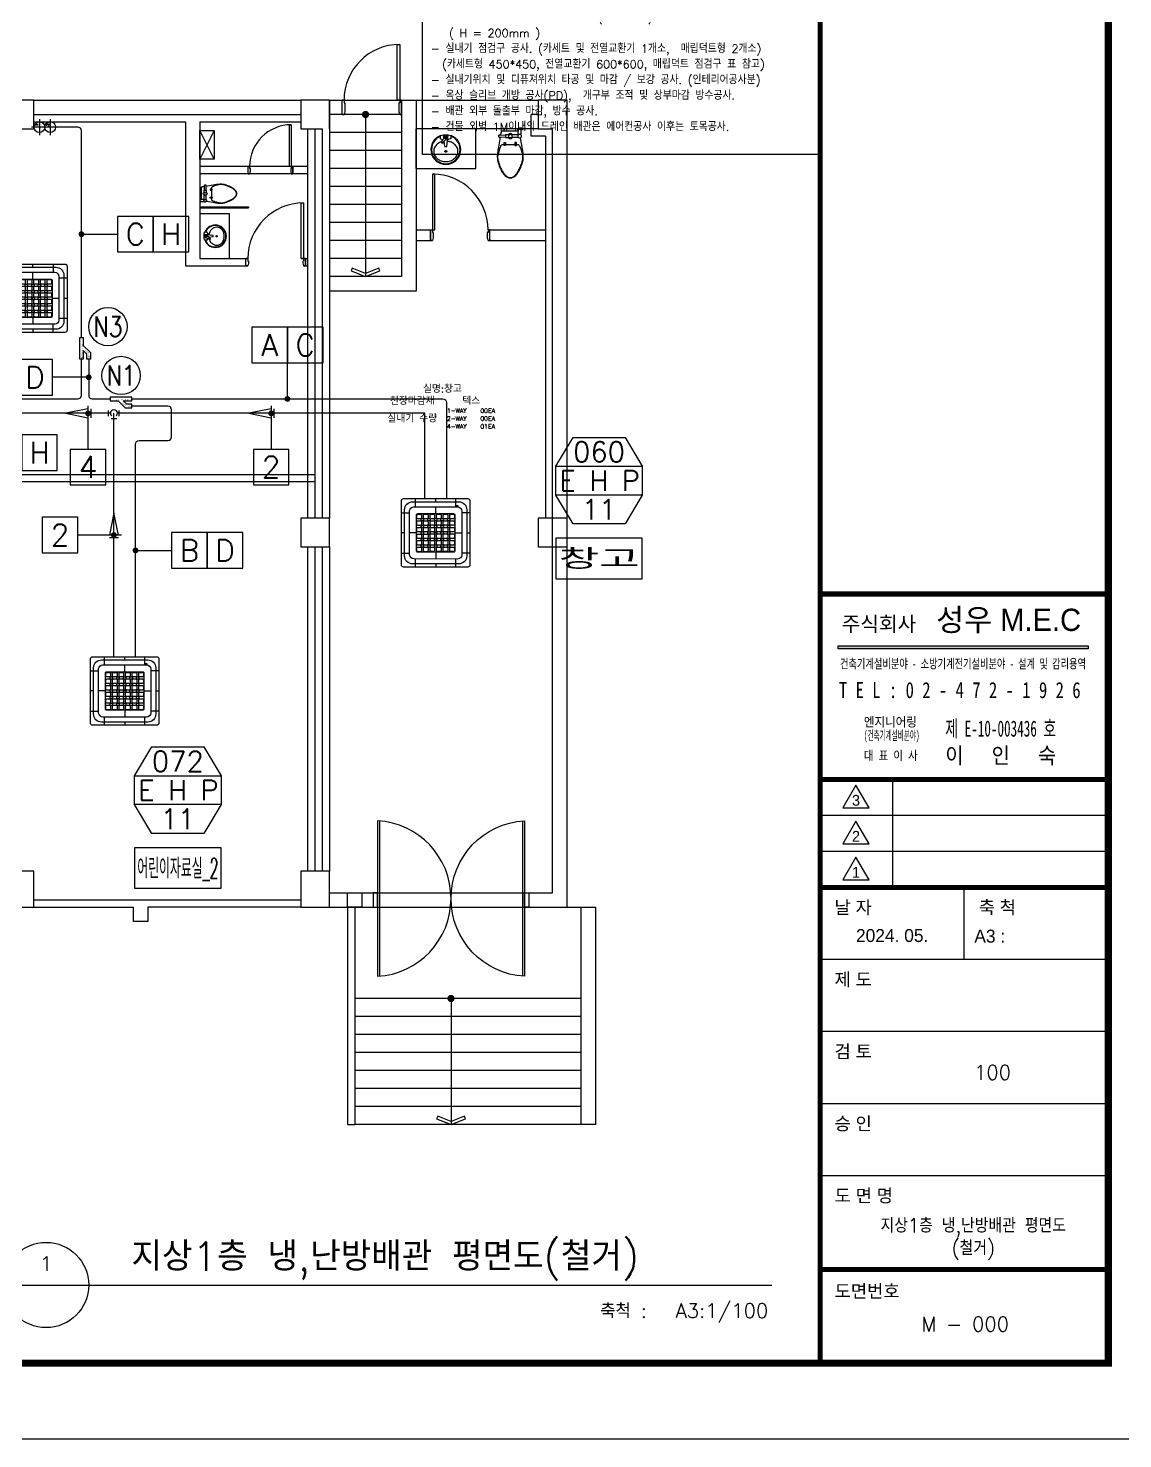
# Model space of a CAD drawing. Header units: millimetres. Extents: x -56261 to 196039, y 9480 to 100001.
# Drawn here: x 95904 to 111088, y 70301 to 89876 of the extents above; entities that cross this region are included whole.
import ezdxf
from ezdxf.enums import TextEntityAlignment as Align

# ---------------------------------------------------------------- set-up
doc = ezdxf.new("R2010")
doc.units = ezdxf.units.MM
for name, color, linetype in [('2', 2, 'Continuous'), ('6', 6, 'Continuous'), ('DVM_DRAIN', 5, 'Continuous'), ('DVM_DRAIN_MARK', 7, 'Continuous'), ('DVM_INDOOR', 7, 'Continuous'), ('DVM_INOUT_MARK', 2, 'Continuous'), ('DVM_INOUT_NAME', 7, 'Continuous'), ('DVM_JOINT', 6, 'Continuous'), ('DVM_LPIT', 3, 'Continuous'), ('DVM_PIPE', 3, 'Continuous'), ('DVM_PIPE_MARK', 2, 'Continuous'), ('DVM_REPORT', 7, 'Continuous'), ('FORM', 4, 'Continuous'), ('PLAN', 9, 'Continuous'), ('SS-TEXT', 7, 'Continuous'), ('현장조사', 4, 'Continuous')]:
    doc.layers.add(name, color=color, linetype=linetype)
doc.layers.add('DVM_PMAT_MARK', color=6, linetype='Continuous', lineweight=25)
doc.styles.add('DVM_DEFAULT', font='romans.shx', dxfattribs={"bigfont": 'whgtxt.shx'})
doc.styles.add('GHS', font='romans.shx', dxfattribs={"width": 0.8, "bigfont": 'ghs.shx'})
doc.styles.add('grc', font='')
doc.styles.add('K', font='HYWULM.TTF')
doc.styles.add('굴림', font='NGULIM.TTF')
doc.styles.add('명판', font='')
doc.styles.add('삼성전자', font='')
doc.styles.get('grc').set_extended_font_data('DotumChe')
doc.styles.get('명판').set_extended_font_data('BatangChe')
doc.styles.get('삼성전자').set_extended_font_data('Gulim')

# ---------------------------------------------------------------- blocks, each defined once
blk = doc.blocks.new('PIPE_PIT')
at = {"layer": 'DVM_LPIT', "color": 0}
for p, q in [((110, 0), (-110, 0)), ((0, 110), (0, -110))]:
    blk.add_line(p, q, dxfattribs=at)
blk.add_circle((0, 0), 75, dxfattribs=at)
at = {"layer": 'DVM_LPIT', "color": 0, "style": 'DVM_DEFAULT', "width": 0.8}
for tag, p in [('$P', (-32, 8)), ('$N', (34, -38))]:
    blk.add_attdef(tag, text='', height=28, dxfattribs=at).set_placement(p, align=Align.BOTTOM_CENTER)
blk = doc.blocks.new('A$C4a54c4bc')
at = {"layer": 'SS-TEXT'}
for points in [[(0, 7735), (7877, 7735), (7877, 7274), (0, 7274)], [(0, 7274), (7877, 7274), (7877, 0), (0, 0)], [(0, 0), (7877, 0), (7877, -461), (0, -461)], [(0, -461), (7877, -461), (7877, -2781), (0, -2781)], [(0, -2781), (7877, -2781), (7877, -3242), (0, -3242)], [(0, -3242), (7877, -3242), (7877, -4323), (0, -4323)], [(0, -4323), (7877, -4323), (7877, -4784), (0, -4784)], [(0, -4784), (7877, -4784), (7877, -7735), (0, -7735)]]:
    blk.add_lwpolyline(points, close=True, dxfattribs=at)
at = {"layer": 'SS-TEXT', "style": 'DVM_DEFAULT'}
for s, p in [('1. 냉난방기 공사분', (162, 7504)), ('- 드레인배관 냉매배관 공사.(드레인 사이즈는 현장여건상 변경될 수 있음)', (162, 7043)), ('- 통신 및 제어선 인입결선 공사.', (162, 6733)), ('- 유선리모컨 / 중앙제어기 설치 공사.', (162, 6424)), ('- 실내기 및 실외기 설치 및 시운전 공사.', (162, 6114)), ('- 배관 마감 및 실외기 방진가대 설치.', (162, 5804)), ('- 각 실외, 내기 위치는 공사상황에 따라 변경될 수 있음', (162, 5495)), ('- 실내기 빔프로젝트 이격거리 2M 이상 확보할 것', (162, 5185)), ('   소방감지기 이력거리 1.5M 이상 확보할 것', (162, 4875)), ('- 소비전력 및 운전전류는 제품 설치 조건에 따라 카달로그 표기치와 차이가', (162, 4566)), ('   발생할 수 있음.', (162, 4256)), ('- N O T E -', (2206, 3791)), ('(드레인 배관만 해당)', (3523, 3791)), ('1. 드레인 배관은 주관 Ф50 이하로 설치', (162, 3327)), ('2. 실내기~주관간격 4M이상일때는 AIR VENT 1개소설치', (162, 3018)), ('3. 입상관 연결시 2엘보 사용', (162, 2708)), ('4. 주관 10M당 AIR VENT 설치', (162, 2398)), ('5. 드레인 양정높이(소켓기준 550mm이내)', (162, 2089)), ('6. 단열재 : KS 난연 5T이상', (162, 1779)), ('7. Pipe 규격은 VG1 또는 VP이상 사용할 것.', (162, 1469)), ('8. 1.5M이내 간격 고정할 것. (수평구배시 1.2M간격고정)', (162, 1160)), ('9. 건물 외벽 1M이내의 드레인 배관은 에어컨공사 이후는 토목공사.', (162, 850)), ('10. 덕트의 경우 자연배수일경우 U-Trap 설치 필수', (162, 540)), ('11. 드레인 구배 1/100', (162, 231)), ('2. 전기공사분', (162, -231)), ('- 실외기 / 실내기 1차 전기 공사.', (162, -692)), ('   ( EPS분전반에서 실내기, 실외기 앞단까지 메인전원인입 )', (162, -1002)), ('- 실외기 / 실내기 조닝(ZONING) 별로 누전차단기(ELB)설치.', (162, -1311)), ('- 유선리모컨 / 중앙제어기 공배관 및 박스 공사.', (162, -1621)), ('  (전등스위치 옆 권장 - 실내기 1대당 1대씩 매립)', (162, -1931)), ('- 실외기 / 실내기 분전함 제작 및 설치 공사. (해당 시)', (162, -2240)), ('- 실내기 설치시 간섭되는 조명 및 감지기 이설은 전기 공사분 임. (해당 시)', (162, -2550)), ('3. 설비공사분', (162, -3012)), ('- 에어컨 통신선, 냉매배관용, 전열교환기 급배기용 슬리브 공사 및 벽체타공.', (162, -3473)), ('- 에어컨 드레인 메인 입상 배관 및 슬리브 공사,  관련공정 벽체타공.', (162, -3783)), ('  (에어컨 드레인 배관은 위생배관, 하수배관과 별도로 방류)', (162, -4092)), ('4. 건축공사분 or 인테리어공사분', (162, -4554)), ('- 실외기 콘크리트 통패드 기초공사. (건축공사분)', (162, -5015)), ('   ( H = 200mm )', (162, -5325)), ('- 실내기 점검구 공사. (카세트 및 전열교환기 1개소,  매립덕트형 2개소)', (162, -5634)), ('  (카세트형 450*450, 전열교환기 600*600, 매립덕트 점검구 표 참고)', (162, -5944)), ('- 실내기위치 및 디퓨져위치 타공 및 마감 / 보강 공사. (인테리어공사분)', (162, -6254)), ('- 옥상 슬리브 개방 공사(PD),  개구부 조적 및 상부마감 방수공사.', (162, -6563)), ('- 배관 외부 돌출부 마감, 방수 공사.', (162, -6873)), ('- 건물 외벽 1M이내의 드레인 배관은 에어컨공사 이후는 토목공사.', (162, -7183))]:
    blk.add_text(s, height=162, dxfattribs=at).set_placement(p, align=Align.MIDDLE_LEFT)
blk = doc.blocks.new('FORM_기계', base_point=(381614, -321275))
blk.add_hatch(color=4).paths.add_polyline_path([(456120, -299264), (456120, -299349), (463052, -299349), (463052, -299264)])
at = {"color": 4}
blk.add_line((456222, -298619), (456222, -298619), dxfattribs=at)
blk.add_lwpolyline([(456120, -299264), (463052, -299264), (463052, -299349), (456120, -299349)], close=True, dxfattribs=at)
at = {"layer": 'FORM'}
for p, q in [((463614, -302975), (455614, -302975)), ((457635, -305975), (457635, -302975)), ((463614, -303975), (455614, -303975)), ((463614, -304975), (455614, -304975)), ((459614, -307975), (459614, -305975)), ((463614, -307975), (455614, -307975)), ((463614, -309975), (455614, -309975)), ((463614, -311975), (455614, -311975)), ((463614, -313975), (455614, -313975))]:
    blk.add_line(p, q, dxfattribs=at)
at = {"layer": 'FORM', "color": 7}
blk.add_lwpolyline([(381614, -321275), (465714, -321275), (465714, -261875), (381614, -261875)], close=True, dxfattribs=at)
at = {"layer": 'FORM', "const_width": 200}
blk.add_lwpolyline([(463614, -319175), (383714, -319175), (383714, -263975), (463614, -263975)], close=True, dxfattribs=at)
at = {"layer": 'FORM', "const_width": 140}
for points in [[(455614, -263975), (455614, -319175)], [(463614, -297828), (455614, -297828)], [(463614, -302975), (455614, -302975)], [(463614, -305975), (455614, -305975)], [(463614, -316575), (455614, -316575)]]:
    blk.add_lwpolyline(points, dxfattribs=at)
at = {"layer": 'FORM'}
for points in [[(456243, -303766), (456977, -303766), (456610, -303130)], [(456243, -304766), (456977, -304766), (456610, -304130)], [(456243, -305766), (456977, -305766), (456610, -305130)]]:
    blk.add_lwpolyline(points, close=True, dxfattribs=at)
at = {"color": 4, "style": 'K'}
for s, height, p in [('성우 M.E.C', 618, (460845, -298538)), ('주식회사', 412, (457248, -298653))]:
    blk.add_text(s, height=height, dxfattribs=at).set_placement(p, align=Align.MIDDLE)
at = {"color": 4, "style": 'grc', "width": 0.7}
blk.add_text('건축기계설비분야 - 소방기계전기설비분야 - 설계 및 감리용역', height=260.93, dxfattribs=at).set_placement((459579, -299758), align=Align.MIDDLE)
at = {"color": 4, "style": '명판'}
for s, height, width, p in [('T E L : 0 2 - 4 7 2 - 1 9 2 6', 447.3, 0.8, (456136, -300495)), ('엔지니어링', 260.9, 0.9, (456827, -301377)), ('(건축기계설비분야)', 260.9, 0.5, (456827, -301750)), ('대 표 이 사', 260.9, 0.825, (456827, -302309))]:
    blk.add_text(s, height=height, dxfattribs=dict(at, width=width)).set_placement(p, align=Align.MIDDLE_LEFT)
for s, width, p in [('제 E-10-003436 호', 0.63, (462164, -301563)), ('이   인   숙', 0.9, (462164, -302309))]:
    blk.add_text(s, height=447.3, dxfattribs=dict(at, width=width)).set_placement(p, align=Align.MIDDLE_RIGHT)
at = {"layer": 'FORM', "style": '굴림'}
for s, height, p in [('3', 300, (456610, -303554)), ('2', 300, (456610, -304554)), ('1', 300, (456610, -305554)), ('2024. 05.', 360, (457614, -307307)), ('A3 :', 360, (460322, -307324)), ('A3 :', 360, (460322, -307324))]:
    blk.add_text(s, height=height, dxfattribs=at).set_placement(p, align=Align.MIDDLE_CENTER)
for s, p in [('날 자', (456014, -306525)), ('축 척', (460014, -306525)), ('제 도', (456014, -308525)), ('검 토', (456014, -310525)), ('승 인', (456014, -312525)), ('도 면 명', (456014, -314525)), ('도면번호', (456014, -317175))]:
    blk.add_text(s, height=360, dxfattribs=at).set_placement(p, align=Align.MIDDLE_LEFT)
blk = doc.blocks.new('x-plan01$0$ARROWX')
at = {"layer": 'PLAN'}
blk.add_lwpolyline([(-0.2, -0.5), (-0.293, -0.463), (-0.108, 0), (-0.293, 0.463), (-0.2, 0.5), (0, 0)], close=True, dxfattribs=at)
blk = doc.blocks.new('2P-T207')
at = {"layer": 'PLAN'}
for p, q in [((150, 20), (110, 20)), ((115, -190), (-115, -190)), ((-85, -160), (-65, -160)), ((-85, -200), (-85, -160)), ((-65, -50), (-65, -90)), ((-15, -50), (-65, -50)), ((-65, -90), (-15, -90)), ((-65, -160), (-65, -200)), ((115, -50), (15, -50)), ((115, -90), (15, -90)), ((85, -160), (65, -160)), ((65, -160), (65, -200)), ((85, -200), (85, -160)), ((110, -55), (110, -1)), ((-65, -200), (-85, -200)), ((65, -200), (85, -200))]:
    blk.add_line(p, q, dxfattribs=at)
for points in [[(95, 30), (100, 20), (110, 20), (110, -1), (106, -1), (98, 0), (87, 0), (0, 0), (-87, 0), (-98, 0), (-106, -1), (-113, -1), (-119, -2), (-123, -3), (-125, -5), (-126, -8), (-127, -11), (-128, -15), (-129, -19), (-130, -25), (-131, -30), (-132, -34), (-133, -39), (-134, -45), (-135, -51), (-136, -56), (-141, -55), (-144, -55), (-147, -55), (-152, -55), (-156, -56), (-160, -58), (-163, -61), (-165, -64), (-166, -67), (-166, -69), (-166, -70), (-166, -71), (-166, -73), (-165, -76), (-163, -79), (-160, -82), (-156, -84), (-152, -85), (-147, -85), (-144, -85), (-141, -84), (-170, -250, 0.022182), (-179, -318, 0.0294), (-180, -370, 0.029565), (-177, -406, 0.035314), (-170, -435, 0.006976), (-166, -447, 0.004694), (-160, -465, 0.019426), (-144, -505, 0.015468), (-120, -555, 0.040875), (-101, -585, 0.036447), (-75, -615, 0.04843), (-50, -635, 0.068612), (-30, -645, 0.037226), (-14, -649, 0.041311), (0, -650, 0.041311), (14, -649, 0.037226), (30, -645, 0.068612), (50, -635, 0.04843), (75, -615, 0.036447), (101, -585, 0.040875), (120, -555, 0.015468), (144, -505, 0.019426), (160, -465, 0.004694), (166, -447, 0.006976), (170, -435, 0.035314), (177, -406, 0.029565), (180, -370, 0.0294), (179, -318, 0.022182), (170, -250), (142, -92, 0.455372), (150, -55), (150, 20), (160, 20), (165, 30)], [(-65, -60), (-136, -56, 1.060552)]]:
    blk.add_lwpolyline(points, format="xyb", dxfattribs=at)
blk.add_lwpolyline([(-141, -84), (-65, -80)], dxfattribs=at)
blk.add_circle((0, -70), 25, dxfattribs=at)
for centre, radius, start, end in [((-85, -232), 54.8, 135, 155.9278), ((-115, -202), 12.3, 90, 135), ((0, -70), 35, 34.8499, 145.1501), ((0, -70), 35, 214.8499, 325.1501), ((130, -70), 25, 36.8699, 298.9372), ((115, -193), 3.54, 36.8699, 90), ((-22, -296), 174, 29.5675, 36.8699), ((67, -377), 244, 166.4166, 175.6013), ((-65, -367), 111, 175.6013, 189.2401), ((45, -349), 223, 189.2401, 195.9454), ((635, -514), 828, 164.0546, 166.4166), ((862, -579), 1064, 161.9714, 164.0546), ((386, -424), 564, 159.444, 161.9714), ((131, -329), 291, 155.9278, 159.444), ((-283, -444), 475, 26.5651, 29.5675), ((-129, -367), 303, 22.8053, 26.5651), ((-66, -341), 234, 15.9454, 22.8053), ((-417, -441), 599, 11.6565, 15.9454), ((-45, -349), 223, 344.0546, 350.7599), ((-160, -388), 337, 4.3987, 11.6565), ((80, -370), 95.8, 350.7599, 4.3987), ((520, -213), 717, 195.9454, 199.683), ((1628, 183), 1894, 199.683, 201.0375), ((407, -287), 585, 201.0375, 203.4742), ((221, -367), 383, 203.4742, 208.6105), ((115, -425), 262, 208.6105, 214.8227), ((41, -477), 171, 214.8227, 220.6013), ((-20, -494), 144, 319.3987, 325.9688), ((-167, -394), 323, 325.9688, 331.3895), ((-200, -377), 359, 331.3895, 336.5258), ((-407, -287), 585, 336.5258, 338.9625), ((-1628, 183), 1894, 338.9625, 340.317), ((-520, -213), 717, 340.317, 344.0546), ((274, -277), 478, 220.6013, 224.0582), ((72, -472), 198, 224.0582, 230.1944), ((37, -515), 142, 230.1944, 237.425), ((-11, -590), 53.8, 237.425, 255.9638), ((2, -539), 105, 255.9638, 269.1779), ((1, -545), 99.7, 269.1779, 279.4623), ((10, -594), 50.4, 279.4623, 293.9447), ((-7, -557), 90.8, 293.9447, 306.8699), ((-68, -475), 193, 306.8699, 315.7258), ((-261, -288), 462, 315.7258, 319.3987)]:
    blk.add_arc(centre, radius, start, end, dxfattribs=at)
blk = doc.blocks.new('CD-plan$0$세면기')
at = {"layer": 'PLAN'}
for p, q in [((9807177, -1170315), (9807155, -1170498)), ((9807207, -1170315), (9807177, -1170315)), ((9807207, -1170315), (9807218, -1170399)), ((9807225, -1170392), (9807243, -1170369)), ((9807232, -1170378), (9807238, -1170370)), ((9807262, -1170383), (9807245, -1170370)), ((9807110, -1170438), (9807165, -1170417)), ((9807110, -1170438), (9807110, -1170488)), ((9807155, -1170498), (9807110, -1170488)), ((9807230, -1170498), (9807155, -1170498)), ((9807191, -1170424), (9807225, -1170392)), ((9807223, -1170448), (9807245, -1170408)), ((9807223, -1170447), (9807230, -1170498)), ((9807274, -1170488), (9807230, -1170498)), ((9807274, -1170435), (9807237, -1170422)), ((9807246, -1170408), (9807264, -1170385)), ((9807257, -1170398), (9807263, -1170390)), ((9807274, -1170435), (9807274, -1170488))]:
    blk.add_line(p, q, dxfattribs=at)
for centre, radius in [((9807192, -1170242), 15), ((9807192, -1170455), 20), ((9807192, -1170455), 8)]:
    blk.add_circle(centre, radius, dxfattribs=at)
for centre, radius, start, end in [((9807192, -1170269), 230, 290.9598, 249.0402), ((9807192, -1170269), 220, 291.9609, 248.0391), ((9807166, -1170254), 162, 130.3466, 154.0053), ((9807182, -1170273), 187, 109.3849, 130.3466), ((9807192, -1170302), 218, 90, 109.3849), ((9807192, -1170302), 218, 70.6151, 90), ((9807203, -1170273), 187, 49.6534, 70.6151), ((9807219, -1170254), 162, 25.9947, 49.6534), ((9807141, -1170242), 135, 154.0053, 180), ((9807141, -1170242), 135, 180, 205.9947), ((9807166, -1170230), 162, 205.9947, 229.6534), ((9807182, -1170211), 187, 229.6534, 250.6151), ((9807242, -1170374), 5, 51.9936, 141.9936), ((9807203, -1170211), 187, 289.3849, 310.3466), ((9807219, -1170230), 162, 310.3466, 334.0053), ((9807243, -1170242), 135, 0, 25.9947), ((9807243, -1170242), 135, 334.0053, 0), ((9807192, -1170181), 218, 250.6151, 263.3692), ((9807192, -1170455), 30, 96.8691, 7.1181), ((9807188, -1170420), 5, 276.8691, 313.6346), ((9807227, -1170451), 5, 150.3527, 187.1181), ((9807221, -1170389), 5, 313.6346, 321.9936), ((9807236, -1170381), 5, 141.9936, 208.4155), ((9807250, -1170411), 5, 141.9936, 150.3527), ((9807253, -1170395), 5, 255.5718, 321.9936), ((9807259, -1170387), 5, 321.9936, 51.9936)]:
    blk.add_arc(centre, radius, start, end, dxfattribs=at)
blk = doc.blocks.new('AC_RF')
at = {"layer": 'DVM_JOINT'}
blk.add_lwpolyline([(-150, 25), (-150, -25), (-42, -25), (58, -125), (150, -125), (150, -75), (78, -75), (28, -25), (150, -25), (150, 25), (-150, 25)], dxfattribs=at)
at = {"layer": 'DVM_JOINT', "style": '삼성전자'}
for s, p in [('샤프에어테크시스템(주)', (37, -13)), ('-3610', (107, -100))]:
    blk.add_text(s, height=15, dxfattribs=at).set_placement(p, align=Align.MIDDLE_CENTER)
blk.add_text('02-431', height=15, rotation=315, dxfattribs=at).set_placement((44, -76), align=Align.MIDDLE_CENTER)
blk = doc.blocks.new('AC_D_T')
at = {"layer": 'DVM_DRAIN', "color": 1}
for p, q in [((-74, 40), (-74, -40)), ((40, 74), (-40, 74)), ((74, 40), (74, -40))]:
    blk.add_line(p, q, dxfattribs=at)
at = {"layer": 'DVM_DRAIN', "color": 2}
blk.add_arc((0, 0), 48.8, 136.3157, 43.6843, dxfattribs=at)
blk = doc.blocks.new('PIPE_MARK_LG')
at = {"layer": 'DVM_PIPE_MARK', "color": 0}
for p, q in [((0, 247), (-494, 247)), ((-494, 247), (-494, -247)), ((494, 247), (0, 247)), ((0, 247), (0, -247)), ((0, -247), (0, 247)), ((494, -247), (494, 247)), ((-494, -247), (0, -247)), ((0, -247), (494, -247))]:
    blk.add_line(p, q, dxfattribs=at)
at = {"layer": 'DVM_PIPE_MARK', "color": 0, "style": 'DVM_DEFAULT'}
for tag, p in [('L', (-247, 0)), ('G', (247, 0))]:
    blk.add_attdef(tag, text='', height=300, dxfattribs=at).set_placement(p, align=Align.MIDDLE)
blk = doc.blocks.new('PMAT_MARK')
at = {"layer": 'DVM_PMAT_MARK'}
blk.add_circle((0, 0), 266, dxfattribs=at)
at = {"layer": 'DVM_PMAT_MARK', "style": 'DVM_DEFAULT', "width": 0.8}
blk.add_attdef('$SYM', text='', height=280, dxfattribs=at).set_placement((0, 0), align=Align.MIDDLE)
blk = doc.blocks.new('DRAIN_DIR')
at = {"layer": 'DVM_DRAIN_MARK', "color": 0, "linetype": 'Continuous'}
for p, q in [((-39, -63), (-39, 63)), ((0, -105), (0, 105)), ((308, 0), (0, 63)), ((0, -63), (308, 0))]:
    blk.add_line(p, q, dxfattribs=at)
blk = doc.blocks.new('DRAIN_MARK')
at = {"layer": 'DVM_DRAIN_MARK', "color": 0}
blk.add_lwpolyline([(-247, -247), (247, -247), (247, 247), (-247, 247)], close=True, dxfattribs=at)
at = {"layer": 'DVM_DRAIN_MARK', "color": 0, "ltscale": 0.05, "style": 'DVM_DEFAULT'}
blk.add_attdef('S', text='', height=300, dxfattribs=at).set_placement((0, 0), align=Align.MIDDLE_CENTER)
blk = doc.blocks.new('ID_C_G4_T')
at = {"layer": 'DVM_INDOOR', "color": 0}
for p, q in [((-280, 475), (-280, 363)), ((0, 431), (0, 475)), ((280, 475), (280, 362)), ((-475, 280), (-362, 280)), ((0, 268), (0, 362)), ((475, 280), (362, 280)), ((-267, 0), (-363, 0)), ((-431, 0), (-473, 0)), ((267, 0), (362, 0)), ((431, 0), (475, 0)), ((-475, -280), (-362, -280)), ((-280, -362), (-280, -475)), ((0, -267), (0, -362)), ((281, -362), (280, -475)), ((475, -280), (362, -280)), ((0, -431), (0, -475))]:
    blk.add_line(p, q, dxfattribs=at)
for points in [[(-445, 475), (445, 475, -0.414214), (475, 445), (475, -445, -0.414214), (445, -475), (-445, -475, -0.414214), (-475, -445), (-475, 445, -0.414214)], [(-321, 431), (321, 431, -0.414214), (431, 321), (431, -321, -0.414214), (321, -431), (-321, -431, -0.414214), (-431, -321), (-431, 321, -0.414214)], [(-304, 363), (304, 362, -0.356312), (362, 308), (362, -310, -0.324549), (309, -362), (-304, -362, -0.384731), (-363, -304), (-363, 304, -0.377296)], [(-267, 249, -0.414214), (-249, 267), (249, 267, -0.414214), (267, 249), (267, -249, -0.414214), (249, -267), (-249, -267, -0.414214), (-267, -249)], [(-259, 247, -0.414214), (-246, 260), (-208, 260, -0.414214), (-195, 247), (-195, 211, -0.414214), (-208, 198), (-246, 198, -0.414214), (-259, 211)], [(-197, 194, -0.414214), (-191, 200), (-170, 200, -0.414214), (-165, 194), (-165, 173, -0.414214), (-170, 167), (-191, 167, -0.414214), (-197, 173)], [(-168, 247, -0.414214), (-155, 260), (-117, 260, -0.414214), (-104, 247), (-104, 211, -0.414214), (-117, 198), (-155, 198, -0.414214), (-168, 211)], [(-106, 194, -0.414214), (-100, 200), (-79, 200, -0.414214), (-73, 194), (-73, 173, -0.414214), (-79, 167), (-100, 167, -0.414214), (-106, 173)], [(-77, 248, -0.414214), (-64, 260), (-25, 260, -0.414214), (-13, 248), (-13, 211, -0.414214), (-25, 198), (-64, 198, -0.414214), (-77, 211)], [(-15, 194, -0.414214), (-9, 200), (12, 200, -0.414214), (18, 194), (18, 173, -0.414214), (12, 167), (-9, 167, -0.414214), (-15, 173)], [(15, 248, -0.414214), (27, 260), (66, 260, -0.414214), (79, 248), (79, 211, -0.414214), (66, 198), (27, 198, -0.414214), (15, 211)], [(77, 194, -0.414214), (82, 200), (103, 200, -0.414214), (109, 194), (109, 173, -0.414214), (103, 167), (82, 167, -0.414214), (77, 173)], [(106, 248, -0.414214), (119, 261), (157, 261, -0.414214), (170, 248), (170, 211, -0.414214), (157, 198), (119, 198, -0.414214), (106, 211)], [(168, 194, -0.414214), (174, 200), (195, 200, -0.414214), (200, 194), (200, 173, -0.414214), (195, 167), (174, 167, -0.414214), (168, 173)], [(197, 248, -0.414214), (210, 261), (248, 261, -0.414214), (261, 248), (261, 211, -0.414214), (248, 198), (210, 198, -0.414214), (197, 211)], [(-259, 156, -0.414214), (-246, 169), (-208, 169, -0.414214), (-195, 156), (-195, 119, -0.414214), (-208, 107), (-246, 107, -0.414214), (-259, 119)], [(-259, 65, -0.414214), (-246, 78), (-208, 78, -0.414214), (-195, 65), (-195, 28, -0.414214), (-208, 15), (-246, 15, -0.414214), (-259, 28)], [(-197, 103, -0.414214), (-191, 108), (-170, 108, -0.414214), (-165, 103), (-165, 82, -0.414214), (-170, 76), (-191, 76, -0.414214), (-197, 82)], [(-197, 11, -0.414214), (-191, 17), (-170, 17, -0.414214), (-165, 11), (-165, -10, -0.414214), (-170, -15), (-191, -15, -0.414214), (-197, -10)], [(-168, 156, -0.414214), (-155, 169), (-117, 169, -0.414214), (-104, 156), (-104, 119, -0.414214), (-117, 107), (-155, 107, -0.414214), (-168, 119)], [(-168, 65, -0.414214), (-155, 78), (-117, 78, -0.414214), (-104, 65), (-104, 28, -0.414214), (-117, 15), (-155, 15, -0.414214), (-168, 28)], [(-106, 103, -0.414214), (-100, 108), (-79, 108, -0.414214), (-73, 103), (-73, 82, -0.414214), (-79, 76), (-100, 76, -0.414214), (-106, 82)], [(-106, 11, -0.414214), (-100, 17), (-79, 17, -0.414214), (-73, 11), (-73, -10, -0.414214), (-79, -15), (-100, -15, -0.414214), (-106, -10)], [(-77, 156, -0.414214), (-64, 169), (-25, 169, -0.414214), (-13, 156), (-13, 120, -0.414214), (-25, 107), (-64, 107, -0.414214), (-77, 120)], [(-77, 65, -0.414214), (-64, 78), (-25, 78, -0.414214), (-13, 65), (-13, 28, -0.414214), (-25, 15), (-64, 15, -0.414214), (-77, 28)], [(-15, 103, -0.414214), (-9, 108), (12, 108, -0.414214), (18, 103), (18, 82, -0.414214), (12, 76), (-9, 76, -0.414214), (-15, 82)], [(-15, 11, -0.414214), (-9, 17), (12, 17, -0.414214), (18, 11), (18, -10, -0.414214), (12, -15), (-9, -15, -0.414214), (-15, -10)], [(15, 156, -0.414214), (27, 169), (66, 169, -0.414214), (79, 156), (79, 120, -0.414214), (66, 107), (27, 107, -0.414214), (15, 120)], [(15, 65, -0.414214), (27, 78), (66, 78, -0.414214), (79, 65), (79, 28, -0.414214), (66, 15), (27, 15, -0.414214), (15, 28)], [(77, 103, -0.414214), (82, 108), (103, 108, -0.414214), (109, 103), (109, 82, -0.414214), (103, 76), (82, 76, -0.414214), (77, 82)], [(77, 11, -0.414214), (82, 17), (103, 17, -0.414214), (109, 11), (109, -10, -0.414214), (103, -15), (82, -15, -0.414214), (77, -10)], [(106, 157, -0.414214), (119, 169), (157, 169, -0.414214), (170, 157), (170, 120, -0.414214), (157, 107), (119, 107, -0.414214), (106, 120)], [(106, 65, -0.414214), (119, 78), (157, 78, -0.414214), (170, 65), (170, 28, -0.414214), (157, 16), (119, 16, -0.414214), (106, 28)], [(168, 103, -0.414214), (174, 108), (195, 108, -0.414214), (200, 103), (200, 82, -0.414214), (195, 76), (174, 76, -0.414214), (168, 82)], [(168, 11, -0.414214), (174, 17), (195, 17, -0.414214), (200, 11), (200, -10, -0.414214), (195, -15), (174, -15, -0.414214), (168, -10)], [(197, 157, -0.414214), (210, 169), (248, 169, -0.414214), (261, 157), (261, 120, -0.414214), (248, 107), (210, 107, -0.414214), (197, 120)], [(197, 65, -0.414214), (210, 78), (248, 78, -0.414214), (261, 65), (261, 28, -0.414214), (248, 16), (210, 16, -0.414214), (197, 28)], [(-259, -26, -0.414214), (-246, -13), (-208, -13, -0.414214), (-195, -26), (-195, -63, -0.414214), (-208, -76), (-246, -76, -0.414214), (-259, -63)], [(-259, -117, -0.414214), (-246, -105), (-208, -105, -0.414214), (-195, -117), (-195, -154, -0.414214), (-208, -167), (-246, -167, -0.414214), (-259, -154)], [(-259, -208, -0.414214), (-246, -196), (-208, -196, -0.414214), (-195, -208), (-195, -245, -0.414214), (-208, -258), (-246, -258, -0.414214), (-259, -245)], [(-197, -80, -0.414214), (-191, -74), (-170, -74, -0.414214), (-165, -80), (-165, -101, -0.414214), (-170, -107), (-191, -107, -0.414214), (-197, -101)], [(-197, -171, -0.414214), (-191, -165), (-170, -165, -0.414214), (-165, -171), (-165, -192, -0.414214), (-170, -198), (-191, -198, -0.414214), (-197, -192)], [(-168, -26, -0.414214), (-155, -13), (-117, -13, -0.414214), (-104, -26), (-104, -63, -0.414214), (-117, -76), (-155, -76, -0.414214), (-168, -63)], [(-168, -117, -0.414214), (-155, -105), (-117, -105, -0.414214), (-104, -117), (-104, -154, -0.414214), (-117, -167), (-155, -167, -0.414214), (-168, -154)], [(-168, -208, -0.414214), (-155, -196), (-117, -196, -0.414214), (-104, -208), (-104, -245, -0.414214), (-117, -258), (-155, -258, -0.414214), (-168, -245)], [(-106, -80, -0.414214), (-100, -74), (-79, -74, -0.414214), (-73, -80), (-73, -101, -0.414214), (-79, -106), (-100, -106, -0.414214), (-106, -101)], [(-106, -171, -0.414214), (-100, -165), (-79, -165, -0.414214), (-73, -171), (-73, -192, -0.414214), (-79, -198), (-100, -198, -0.414214), (-106, -192)], [(-77, -26, -0.414214), (-64, -13), (-25, -13, -0.414214), (-13, -26), (-13, -63, -0.414214), (-25, -76), (-64, -76, -0.414214), (-77, -63)], [(-77, -117, -0.414214), (-64, -105), (-25, -105, -0.414214), (-13, -117), (-13, -154, -0.414214), (-25, -167), (-64, -167, -0.414214), (-77, -154)], [(-77, -208, -0.414214), (-64, -196), (-25, -196, -0.414214), (-13, -208), (-13, -245, -0.414214), (-25, -258), (-64, -258, -0.414214), (-77, -245)], [(-15, -80, -0.414214), (-9, -74), (12, -74, -0.414214), (18, -80), (18, -101, -0.414214), (12, -107), (-9, -107, -0.414214), (-15, -101)], [(-15, -171, -0.414214), (-9, -165), (12, -165, -0.414214), (18, -171), (18, -192, -0.414214), (12, -198), (-9, -198, -0.414214), (-15, -192)], [(15, -26, -0.414214), (27, -13), (66, -13, -0.414214), (79, -26), (79, -63, -0.414214), (66, -76), (27, -76, -0.414214), (15, -63)], [(15, -117, -0.414214), (27, -105), (66, -105, -0.414214), (79, -117), (79, -154, -0.414214), (66, -167), (27, -167, -0.414214), (15, -154)], [(15, -208, -0.414214), (27, -196), (66, -196, -0.414214), (79, -208), (79, -245, -0.414214), (66, -258), (27, -258, -0.414214), (15, -245)], [(77, -80, -0.414214), (82, -74), (103, -74, -0.414214), (109, -80), (109, -101, -0.414214), (103, -107), (82, -107, -0.414214), (77, -101)], [(77, -171, -0.414214), (82, -165), (103, -165, -0.414214), (109, -171), (109, -192, -0.414214), (103, -198), (82, -198, -0.414214), (77, -192)], [(106, -26, -0.414214), (119, -13), (157, -13, -0.414214), (170, -26), (170, -63, -0.414214), (157, -75), (119, -75, -0.414214), (106, -63)], [(106, -117, -0.414214), (119, -104), (157, -104, -0.414214), (170, -117), (170, -154, -0.414214), (157, -167), (119, -167, -0.414214), (106, -154)], [(106, -208, -0.414214), (119, -195), (157, -195, -0.414214), (170, -208), (170, -245, -0.414214), (157, -258), (119, -258, -0.414214), (106, -245)], [(168, -80, -0.414214), (174, -74), (195, -74, -0.414214), (200, -80), (200, -101, -0.414214), (195, -106), (174, -106, -0.414214), (168, -101)], [(168, -171, -0.414214), (174, -165), (195, -165, -0.414214), (200, -171), (200, -192, -0.414214), (195, -198), (174, -198, -0.414214), (168, -192)], [(197, -26, -0.414214), (210, -13), (248, -13, -0.414214), (261, -26), (261, -63, -0.414214), (248, -75), (210, -75, -0.414214), (197, -63)], [(197, -117, -0.414214), (210, -104), (248, -104, -0.414214), (261, -117), (261, -154, -0.414214), (248, -167), (210, -167, -0.414214), (197, -154)], [(197, -208, -0.414214), (210, -195), (248, -195, -0.414214), (261, -208), (261, -245, -0.414214), (248, -258), (210, -258, -0.414214), (197, -245)], [(-308, -366, -0.414214), (-307, -365), (-289, -365, -0.414214), (-288, -366), (-288, -380, -0.414214), (-289, -381), (-307, -381, -0.414214), (-308, -380)]]:
    blk.add_lwpolyline(points, format="xyb", close=True, dxfattribs=at)
at = {"layer": 'DVM_INDOOR', "color": 252}
for points in [[(0, 0), (-15, 0)], [(0, 0), (0, -15)]]:
    blk.add_lwpolyline(points, dxfattribs=at)
blk = doc.blocks.new('INOUT_MARK')
at = {"layer": 'DVM_INOUT_MARK', "color": 0}
for p, q in [((-600, 1560), (600, 1560)), ((600, 1160), (-600, 1160))]:
    blk.add_line(p, q, dxfattribs=at)
blk.add_lwpolyline([(-360, 1960), (360, 1960), (600, 1560), (600, 1160), (360, 760), (-360, 760), (-600, 1160), (-600, 1560), (-360, 1960)], dxfattribs=at)
at = {"layer": 'DVM_INOUT_NAME'}
blk.add_lwpolyline([(-600, 0), (600, 0), (600, 560), (-600, 560)], close=True, dxfattribs=at)
at = {"layer": 'DVM_INOUT_MARK', "color": 0, "style": 'DVM_DEFAULT'}
for tag, p in [('CAP', (0, 1760)), ('NO', (0, 960))]:
    blk.add_attdef(tag, text='', height=280, dxfattribs=at).set_placement(p, align=Align.MIDDLE_CENTER)
for tag, width, p, p2 in [('MNAME', 0.53094, (-549, 1220), (563, 1220)), ('QTY', 0.517418, (710, 1220), (1089, 1220))]:
    blk.add_attdef(tag, text='', height=280, dxfattribs=dict(at, width=width)).set_placement(p, p2, align=Align.FIT)
at = {"layer": 'DVM_INOUT_NAME', "style": 'DVM_DEFAULT', "width": 1.097081}
blk.add_attdef('INAME', text='', height=280, dxfattribs=at).set_placement((-562, 134), (564, 134), align=Align.FIT)

msp = doc.modelspace()

# ---------------------------------------------------------------- linework, layer by layer
at = {"layer": '6'}
msp.add_line((95032.7, 72435.2), (106220.6, 72435.2), dxfattribs=at)
msp.add_circle((96151, 72435.2), 591.8, dxfattribs=at)
at = {"layer": 'DVM_DRAIN', "color": 5}
for points in [[(97043.4, 84532), (94741.1, 84532)], [(97092.2, 81153.8), (97092.2, 84532)], [(101406.2, 83348), (101406.2, 84532), (97140.9, 84532)]]:
    msp.add_lwpolyline(points, dxfattribs=at)
at = {"layer": 'DVM_DRAIN_MARK', "color": 2}
for p, q in [((96732.6, 84532), (96732.6, 84032)), ((99273.6, 84532), (99273.6, 84032)), ((97092.2, 82842.9), (96592.2, 82842.9))]:
    msp.add_line(p, q, dxfattribs=at)
at = {"layer": 'DVM_DRAIN_MARK', "color": 2, "const_width": 40}
for points in [[(96712.6, 84532, -1), (96752.6, 84532, -1), (96752.6, 84532, -1)], [(99253.6, 84532, -1), (99293.6, 84532, -1), (99293.6, 84532, -1)], [(97072.2, 82842.9, -1), (97112.2, 82842.9, -1), (97112.2, 82842.9, -1)]]:
    msp.add_lwpolyline(points, format="xyb", close=True, dxfattribs=at)
at = {"layer": 'DVM_PIPE'}
for points in [[(96642.3, 85582), (96642.3, 88453.8, 0.4142136), (96592.3, 88503.8), (96208.4, 88503.8)], [(95342.3, 84732), (96592.3, 84732, 0.4142136), (96642.3, 84782), (96642.3, 85282)], [(96742.3, 85282), (96742.3, 84782, 0.4142136), (96792.3, 84732), (97042.2, 84732)], [(97342.2, 84732), (101656.2, 84732, -0.4142136), (101706.2, 84682), (101706.2, 83348)], [(97392.2, 81153.8), (97392.2, 84103.8, -0.4142136), (97442.2, 84153.8), (97842.2, 84153.8, 0.4142136), (97892.2, 84203.8), (97892.2, 84582, 0.4142136), (97842.2, 84632), (97342.2, 84632)]]:
    msp.add_lwpolyline(points, format="xyb", dxfattribs=at)
at = {"layer": 'DVM_PIPE_MARK', "color": 1}
for p, q in [((96642.3, 87017.9), (97142.3, 87017.9)), ((99499.2, 84732), (99499.2, 85232)), ((96742.3, 85032), (96242.3, 85032)), ((97392.2, 82628.8), (97892.2, 82628.8))]:
    msp.add_line(p, q, dxfattribs=at)
at = {"layer": 'DVM_PIPE_MARK', "color": 1, "const_width": 40}
for points in [[(96622.3, 87017.9, -1), (96662.3, 87017.9, -1), (96662.3, 87017.9, -1)], [(96722.3, 85032, -1), (96762.3, 85032, -1), (96762.3, 85032, -1)], [(99479.2, 84732, -1), (99519.2, 84732, -1), (99519.2, 84732, -1)], [(97372.2, 82628.8, -1), (97412.2, 82628.8, -1), (97412.2, 82628.8, -1)]]:
    msp.add_lwpolyline(points, format="xyb", close=True, dxfattribs=at)
at = {"layer": 'PLAN'}
for p, q in [((95983.4, 88878.8), (99683.4, 88878.8)), ((100083.4, 88878.8), (100083.4, 83078.8)), ((100083.4, 88878.8), (102978.8, 88878.8)), ((100284.7, 88878.8), (100258.4, 88878.8)), ((101083.4, 88878.8), (101023.4, 88878.8)), ((101083.4, 88878.8), (101083.4, 86428.8)), ((101083.4, 88878.8), (101083.4, 88678.8)), ((101283.4, 88878.8), (101283.4, 86228.8)), ((103378.8, 77678.8), (103378.8, 88878.8)), ((95983.4, 88678.8), (99683.4, 88678.8)), ((101083.4, 88678.8), (100083.4, 88678.8)), ((100258.4, 88678.8), (100284.7, 88678.8)), ((101057.2, 88678.8), (101083.4, 88678.8)), ((101057.2, 88678.8), (101083.4, 88678.8)), ((101083.4, 88678.8), (101057.2, 88678.8)), ((102878.8, 88378.8), (102878.8, 88678.8)), ((102978.8, 88678.8), (102878.8, 88678.8)), ((95983.4, 88578.8), (98083.4, 88578.8)), ((98083.4, 88578.8), (98083.4, 86578.8)), ((98283.4, 88578.8), (99683.4, 88578.8)), ((98283.4, 88578.8), (98283.4, 86678.8)), ((98483.4, 88456.7), (98283.4, 88056.7)), ((98483.4, 88056.7), (98283.4, 88456.7)), ((99783.4, 83078.8), (99783.4, 88478.8)), ((99883.4, 83078.8), (99883.4, 88478.8)), ((99983.4, 88478.8), (99983.4, 83078.8)), ((101083.4, 88428.8), (100083.4, 88428.8)), ((102978.8, 88478.8), (101283.4, 88478.8)), ((101283.4, 87928.2), (101283.4, 88478.8)), ((102114.4, 87928.2), (102114.4, 88478.8)), ((103078.8, 88378.8), (102878.8, 88378.8)), ((103078.8, 88378.8), (103078.8, 83078.8)), ((103178.8, 77878.8), (103178.8, 88478.8)), ((101083.4, 88178.8), (100083.4, 88178.8)), ((99783.4, 87957.5), (98283.4, 87957.5)), ((98974, 87957.5), (98954.4, 87957.5)), ((99573.1, 87957.5), (99528.1, 87957.5)), ((99573.1, 87957.5), (99573.1, 87857.5)), ((101083.4, 87928.8), (100083.4, 87928.8)), ((99783.4, 87857.5), (98283.4, 87857.5)), ((98954.4, 87857.5), (98974, 87857.5)), ((99553.4, 87857.5), (99573.1, 87857.5)), ((99553.4, 87857.5), (99573.1, 87857.5)), ((99573.1, 87857.5), (99553.4, 87857.5)), ((101083.4, 87678.8), (100083.4, 87678.8)), ((98283.4, 87395.3), (98961.3, 87395.3)), ((98283.4, 87385.3), (98961.3, 87385.3)), ((98961.3, 87395.3), (98961.3, 87385.3)), ((101083.4, 87428.8), (100083.4, 87428.8)), ((98696.3, 87302.1), (98283.4, 87302.1)), ((101083.4, 87178.8), (100083.4, 87178.8)), ((101083.4, 86928.8), (100083.4, 86928.8)), ((101283.4, 87078.8), (101543.4, 87078.8)), ((101283.4, 86928.8), (101509.7, 86928.8)), ((101483.4, 87078.8), (101483.4, 86928.8)), ((101483.4, 87078.8), (101543.4, 87078.8)), ((101483.4, 86928.8), (101509.7, 86928.8)), ((102282.2, 87078.8), (103078.8, 87078.8)), ((102282.2, 87078.8), (102308.4, 87078.8)), ((102282.2, 86928.8), (103078.8, 86928.8)), ((102323.9, 86928.8), (102297.7, 86928.8)), ((98083.4, 86578.8), (98950.1, 86578.8)), ((98283.4, 86678.8), (98950.1, 86678.8)), ((98950.1, 86678.8), (98923.8, 86678.8)), ((98923.8, 86578.8), (98950.1, 86578.8)), ((99688.8, 86678.8), (99783.4, 86678.8)), ((99748.8, 86678.8), (99688.8, 86678.8)), ((99722.6, 86578.8), (99783.4, 86578.8)), ((99722.6, 86578.8), (99748.8, 86578.8)), ((99722.6, 86578.8), (99748.8, 86578.8)), ((99748.8, 86578.8), (99722.6, 86578.8)), ((99748.8, 86678.8), (99748.8, 86578.8)), ((101083.4, 86678.8), (100083.4, 86678.8)), ((101083.4, 86428.8), (100083.4, 86428.8)), ((101283.4, 86228.8), (100083.4, 86228.8)), ((99883.4, 83678.8), (89619, 83678.8)), ((99883.4, 83578.8), (89619, 83578.8)), ((99783.4, 78178.8), (99783.4, 82678.8)), ((99883.4, 78178.8), (99883.4, 82678.8)), ((99983.4, 82678.8), (99983.4, 78178.8)), ((100083.4, 82678.8), (100083.4, 78178.8)), ((100778.9, 78878.4), (100778.9, 76719.3)), ((102758.9, 78878.4), (102758.9, 76719.3)), ((95983.4, 77778.8), (99683.4, 77778.8)), ((100083.4, 77878.8), (103178.8, 77878.8)), ((100688.9, 77878.8), (100778.9, 77878.8)), ((101767.2, 77878.8), (101770.7, 77878.8)), ((91783.4, 77678.8), (95983.4, 77678.8)), ((95983.4, 77678.8), (97362.6, 77678.8)), ((97362.6, 77478.8), (97362.6, 77678.8)), ((99683.4, 77678.8), (97562.6, 77678.8)), ((97562.6, 77678.8), (97562.6, 77478.8)), ((100083.4, 77678.8), (103378.8, 77678.8)), ((100333.4, 77678.8), (100333.4, 74661.5)), ((100433.4, 77678.8), (100433.4, 74661.5)), ((100688.9, 77678.8), (100778.9, 77678.8)), ((101767.2, 77678.8), (101770.7, 77678.8)), ((103378.8, 77678.8), (103776.4, 77678.8)), ((103576.4, 74661.5), (103576.4, 77678.8)), ((103776.4, 74661.5), (103776.4, 77678.8)), ((97562.6, 77478.8), (97362.6, 77478.8)), ((103576.4, 76411.5), (100433.4, 76411.5)), ((103576.4, 76161.5), (100433.4, 76161.5)), ((103576.4, 75911.5), (100433.4, 75911.5)), ((103576.4, 75661.5), (100433.4, 75661.5)), ((103576.4, 75411.5), (100433.4, 75411.5)), ((103576.4, 75161.5), (100433.4, 75161.5)), ((103576.4, 74911.5), (100433.4, 74911.5)), ((100333.4, 74661.5), (100433.4, 74661.5)), ((103576.4, 74661.5), (100433.4, 74661.5)), ((103776.4, 74661.5), (103576.4, 74661.5))]:
    msp.add_line(p, q, dxfattribs=at)
for points in [[(101057.2, 88878.8), (101023.4, 88878.8), (101023.4, 89651.3), (101057.2, 89651.3)], [(100265.9, 88678.8), (100258.4, 88678.8), (100258.4, 88878.8), (100265.9, 88878.8), (100284.7, 88878.8), (100284.7, 88841.3), (100295.9, 88841.3), (100295.9, 88716.3), (100284.7, 88678.8), (100284.7, 88678.8)], [(101075.9, 88678.8), (101083.4, 88678.8), (101083.4, 88878.8), (101075.9, 88878.8), (101057.2, 88878.8), (101057.2, 88841.3), (101045.9, 88841.3), (101045.9, 88716.3), (101057.2, 88678.8), (101057.2, 88678.8)], [(99553.4, 87957.5), (99528.1, 87957.5), (99528.1, 88536.9), (99553.4, 88536.9)], [(98960, 87857.5), (98954.4, 87857.5), (98954.4, 87957.5), (98960, 87957.5), (98974, 87957.5), (98974, 87929.4), (98982.5, 87929.4), (98982.5, 87885.6), (98974, 87857.5), (98974, 87857.5)], [(99567.5, 87857.5), (99573.1, 87857.5), (99573.1, 87957.5), (99567.5, 87957.5), (99553.4, 87957.5), (99553.4, 87929.4), (99545, 87929.4), (99545, 87885.6), (99553.4, 87857.5), (99553.4, 87857.5)], [(101509.7, 87078.8), (101543.4, 87078.8), (101543.4, 87851.3), (101509.7, 87851.3)], [(99722.6, 86678.8), (99688.8, 86678.8), (99688.8, 87451.3), (99722.6, 87451.3)], [(101490.9, 86928.8), (101483.4, 86928.8), (101483.4, 87078.8), (101490.9, 87078.8), (101509.7, 87078.8), (101509.7, 87041.3), (101520.9, 87041.3), (101520.9, 86966.3), (101509.7, 86928.8), (101509.7, 86928.8)], [(102300.9, 86928.8), (102308.4, 86928.8), (102308.4, 87078.8), (102300.9, 87078.8), (102282.2, 87078.8), (102282.2, 87041.3), (102270.9, 87041.3), (102270.9, 86966.3), (102282.2, 86928.8), (102282.2, 86928.8)], [(98931.3, 86578.8), (98923.8, 86578.8), (98923.8, 86678.8), (98931.3, 86678.8), (98950.1, 86678.8), (98950.1, 86641.3), (98961.3, 86641.3), (98961.3, 86616.3), (98950.1, 86578.8), (98950.1, 86578.8)], [(99741.3, 86578.8), (99748.8, 86578.8), (99748.8, 86678.8), (99741.3, 86678.8), (99722.6, 86678.8), (99722.6, 86641.3), (99711.3, 86641.3), (99711.3, 86616.3), (99722.6, 86578.8), (99722.6, 86578.8)], [(100333.4, 77878.8), (100533.4, 77878.8), (100533.4, 77678.8), (100333.4, 77678.8)], [(100688.9, 77878.8), (100688.9, 77678.8), (100748.9, 77678.8), (100748.9, 77878.8)], [(102848.9, 77878.8), (102848.9, 77678.8), (102788.9, 77678.8), (102788.9, 77878.8)]]:
    msp.add_lwpolyline(points, close=True, dxfattribs=at)
for points in [[(95583.4, 88678.8), (95583.4, 88478.8), (95983.4, 88478.8), (95983.4, 88878.8), (95733.4, 88878.8)], [(100083.4, 88478.8), (100083.4, 88878.8), (99683.4, 88878.8), (99683.4, 88478.8), (99983.4, 88478.8)], [(103378.8, 88478.8), (103378.8, 88878.8), (102978.8, 88878.8), (102978.8, 88478.8), (103178.8, 88478.8)], [(100583.4, 88678.8), (100583.4, 86428.9)], [(98283.4, 88456.7), (98483.4, 88456.7), (98483.4, 88056.7), (98283.4, 88056.7), (98283.4, 88456.7)], [(101283.4, 87928.2), (102114.4, 87928.2)], [(98696.3, 86678.8), (98696.3, 87302.1)], [(99683.4, 83078.8), (99683.4, 82678.8), (100083.4, 82678.8), (100083.4, 83078.8), (99683.4, 83078.8)], [(102978.8, 83078.8), (102978.8, 82678.8), (103378.8, 82678.8), (103378.8, 83078.8), (102978.8, 83078.8)], [(95983.4, 77678.8), (95983.4, 78178.8), (95583.4, 78178.8)], [(99683.4, 78178.8), (99683.4, 77678.8)], [(99683.4, 77678.8), (100083.4, 77678.8), (100083.4, 78178.8), (99683.4, 78178.8)], [(101768.9, 76411.5), (101768.7, 74661.6)]]:
    msp.add_lwpolyline(points, dxfattribs=at)
at = {"layer": 'PLAN', "const_width": 50}
for points in [[(100608.4, 88678.8, 1), (100558.4, 88678.8, 1)], [(101793.9, 76411.5, 1), (101743.9, 76411.5, 1)]]:
    msp.add_lwpolyline(points, format="xyb", close=True, dxfattribs=at)
at = {"layer": 'PLAN'}
for points in [[(100748.9, 76718.8, 0.9444444), (100748.9, 78878.8)], [(102788.9, 76718.8, -0.9444444), (102788.9, 78878.8)]]:
    msp.add_lwpolyline(points, format="xyb", close=True, dxfattribs=at)
for centre, radius, start, end in [((101057.2, 88878.8), 772.5, 90, 180), ((99553.4, 87957.5), 579.4, 90, 180), ((101509.7, 87078.8), 772.5, 0, 90), ((99722.6, 86678.8), 772.5, 90, 180)]:
    msp.add_arc(centre, radius, start, end, dxfattribs=at)

# ---------------------------------------------------------------- block references
at = {"layer": 'DVM_DRAIN', "rotation": 180}
msp.add_blockref('AC_D_T', (97092.2, 84532), dxfattribs=at)
at = {"layer": 'DVM_DRAIN_MARK', "color": 7}
for p, rotation in [((96732.6, 84532), 180), ((99273.6, 84532), 180), ((97092.2, 82842.9), 90)]:
    msp.add_blockref('DRAIN_DIR', p, dxfattribs=dict(at, rotation=rotation))
at = {"layer": 'DVM_DRAIN_MARK', "color": 1}
for p, values in [((96732.6, 83785), {'S': '4'}), ((99273.6, 83785), {'S': '2'}), ((96345.2, 82842.9), {'S': '2'})]:
    msp.add_blockref('DRAIN_MARK', p, dxfattribs=at).add_auto_attribs(values)
at = {"layer": 'DVM_INDOOR', "color": 2}
for p, rotation in [((95967.3, 86128.8), 270), ((101556.4, 82873), 180), ((97242.3, 80678.8), 180)]:
    msp.add_blockref('ID_C_G4_T', p, dxfattribs=dict(at, rotation=rotation))
at = {"layer": 'DVM_INOUT_MARK'}
ref = msp.add_blockref('INOUT_MARK', (103822.7, 82237.2), dxfattribs=at)
ref.add_attrib('CAP', '060', dxfattribs={"color": 0, "height": 280, "style": 'DVM_DEFAULT'}).set_placement((103822.7, 83997.2), align=Align.MIDDLE_CENTER)
ref.add_attrib('MNAME', 'E H P', dxfattribs={"color": 0, "height": 280, "style": 'DVM_DEFAULT', "width": 0.967867}).set_placement((103273.9, 83457.4), (104385.4, 83457.4), align=Align.FIT)
ref.add_attrib('NO', '11', dxfattribs={"color": 0, "height": 280, "style": 'DVM_DEFAULT'}).set_placement((103822.7, 83197.2), align=Align.MIDDLE_CENTER)
ref.add_attrib('INAME', '창고', dxfattribs={"layer": 'DVM_INOUT_NAME', "height": 280, "style": 'DVM_DEFAULT', "width": 1.755329}).set_placement((103260.9, 82371.2), (104387.2, 82371.2), align=Align.FIT)
ref = msp.add_blockref('INOUT_MARK', (97978.6, 77942.3), dxfattribs=at)
ref.add_attrib('CAP', '072', dxfattribs={"color": 0, "height": 280, "style": 'DVM_DEFAULT'}).set_placement((97978.6, 79702.3), align=Align.MIDDLE_CENTER)
ref.add_attrib('MNAME', 'E H P', dxfattribs={"color": 0, "height": 280, "style": 'DVM_DEFAULT', "width": 0.967867}).set_placement((97429.8, 79162.4), (98541.3, 79162.4), align=Align.FIT)
ref.add_attrib('NO', '11', dxfattribs={"color": 0, "height": 280, "style": 'DVM_DEFAULT'}).set_placement((97978.6, 78902.3), align=Align.MIDDLE_CENTER)
ref.add_attrib('INAME', '어린이자료실_2', dxfattribs={"layer": 'DVM_INOUT_NAME', "height": 280, "style": 'DVM_DEFAULT', "width": 0.414602}).set_placement((97416.8, 78076.3), (98543.1, 78076.3), align=Align.FIT)
at = {"layer": 'DVM_JOINT', "xscale": -1, "rotation": 90}
msp.add_blockref('AC_RF', (96642.3, 85432), dxfattribs=at)
at = {"layer": 'DVM_JOINT'}
msp.add_blockref('AC_RF', (97192.2, 84732), dxfattribs=at)
at = {"layer": 'DVM_LPIT', "color": 1}
ref = msp.add_blockref('PIPE_PIT', (96058.4, 88503.8), dxfattribs=at)
ref.add_attrib('$P', 'P1', dxfattribs={"color": 1, "height": 28, "style": 'DVM_DEFAULT', "width": 0.8}).set_placement((96026.7, 88512.3), align=Align.BOTTOM_CENTER)
at = {"layer": 'DVM_LPIT', "color": 2}
ref = msp.add_blockref('PIPE_PIT', (96208.4, 88503.8), dxfattribs=at)
ref.add_attrib('$P', 'P2', dxfattribs={"color": 2, "height": 28, "style": 'DVM_DEFAULT', "width": 0.8}).set_placement((96176.7, 88512.3), align=Align.BOTTOM_CENTER)
at = {"layer": 'DVM_PIPE_MARK', "color": 2}
ref = msp.add_blockref('PIPE_MARK_LG', (97636.3, 87017.9), dxfattribs=at)
ref.add_attrib('L', 'C', dxfattribs={"color": 4, "height": 300, "style": 'DVM_DEFAULT'}).set_placement((97389.3, 87017.9), align=Align.MIDDLE)
ref.add_attrib('G', 'H', dxfattribs={"color": 3, "height": 300, "style": 'DVM_DEFAULT'}).set_placement((97883.3, 87017.9), align=Align.MIDDLE)
ref = msp.add_blockref('PIPE_MARK_LG', (99499.2, 85479), dxfattribs=at)
ref.add_attrib('L', 'A', dxfattribs={"color": 4, "height": 300, "style": 'DVM_DEFAULT'}).set_placement((99252.2, 85479), align=Align.MIDDLE)
ref.add_attrib('G', 'C', dxfattribs={"color": 3, "height": 300, "style": 'DVM_DEFAULT'}).set_placement((99746.2, 85479), align=Align.MIDDLE)
ref = msp.add_blockref('PIPE_MARK_LG', (95748.3, 85032), dxfattribs=at)
ref.add_attrib('L', 'B', dxfattribs={"color": 4, "height": 300, "style": 'DVM_DEFAULT'}).set_placement((95501.3, 85032), align=Align.MIDDLE)
ref.add_attrib('G', 'D', dxfattribs={"color": 3, "height": 300, "style": 'DVM_DEFAULT'}).set_placement((95995.3, 85032), align=Align.MIDDLE)
ref = msp.add_blockref('PIPE_MARK_LG', (95813, 83985), dxfattribs=at)
ref.add_attrib('L', 'C', dxfattribs={"color": 4, "height": 300, "style": 'DVM_DEFAULT'}).set_placement((95566, 83985), align=Align.MIDDLE)
ref.add_attrib('G', 'H', dxfattribs={"color": 3, "height": 300, "style": 'DVM_DEFAULT'}).set_placement((96060, 83985), align=Align.MIDDLE)
ref = msp.add_blockref('PIPE_MARK_LG', (98386.2, 82628.8), dxfattribs=at)
ref.add_attrib('L', 'B', dxfattribs={"color": 4, "height": 300, "style": 'DVM_DEFAULT'}).set_placement((98139.2, 82628.8), align=Align.MIDDLE)
ref.add_attrib('G', 'D', dxfattribs={"color": 3, "height": 300, "style": 'DVM_DEFAULT'}).set_placement((98633.2, 82628.8), align=Align.MIDDLE)
at = {"layer": 'DVM_PMAT_MARK', "color": 6}
ref = msp.add_blockref('PMAT_MARK', (97009.3, 85735.2), dxfattribs=at)
ref.add_attrib('$SYM', 'N3', dxfattribs={"color": 6, "height": 280, "style": 'DVM_DEFAULT', "width": 0.8}).set_placement((97009.3, 85735.2), align=Align.MIDDLE)
ref = msp.add_blockref('PMAT_MARK', (97192.2, 85057), dxfattribs=at)
ref.add_attrib('$SYM', 'N1', dxfattribs={"color": 6, "height": 280, "style": 'DVM_DEFAULT', "width": 0.8}).set_placement((97192.2, 85057), align=Align.MIDDLE)
at = {"layer": 'DVM_REPORT', "color": 5, "ltscale": 20, "xscale": 0.7, "yscale": 0.7, "zscale": 0.7}
msp.add_blockref('A$C4a54c4bc', (101374.7, 93536.4), dxfattribs=at)
at = {"layer": 'FORM', "xscale": 0.5, "yscale": 0.5, "zscale": 0.5}
msp.add_blockref('FORM_기계', (69888.9, 70301.1), dxfattribs=at)
at = {"layer": 'PLAN'}
for name, p, xscale, yscale, zscale, rotation in [('CD-plan$0$세면기', (8928169.7, -965050.3), 0.9000000000000002, 0.9000000000000002, 0.9000000000000002, 179.9999999999999), ('2P-T207', (98306, 87579.8), -0.75, 0.75, 0.75, 89.99999999999993), ('CD-plan$0$세면기', (888430.2, 6706843.5), 0.6750000000000002, 0.6750000000000002, 0.6750000000000002, 269.9999999999998), ('x-plan01$0$ARROWX', (100583.6, 86428.9), -400.0000000000002, 400.0000000000002, 400.0000000000002, 89.9922294920593), ('x-plan01$0$ARROWX', (101768.9, 74661.5), -400.0000000000002, 400.0000000000002, 400.0000000000002, 89.9922294920593)]:
    msp.add_blockref(name, p, dxfattribs=dict(at, xscale=xscale, yscale=yscale, zscale=zscale, rotation=rotation))
msp.add_blockref('2P-T207', (102591.4, 88448.7), dxfattribs=at)

# ---------------------------------------------------------------- texts
at = {"layer": '2', "style": 'GHS'}
msp.add_text('1', height=200, dxfattribs=at).set_placement((96151, 72731.1), align=Align.MIDDLE_CENTER)
for s, p in [('축척 :', (103840.3, 72078.1)), ('A3:1/100', (104884.7, 72078.1))]:
    msp.add_text(s, height=200, dxfattribs=at).set_placement(p, align=Align.MIDDLE_LEFT)
at = {"layer": '6', "style": 'GHS'}
msp.add_text('지상1층 냉,난방배관 평면도(철거)', height=400, dxfattribs=at).set_placement((97335, 72832.5), align=Align.MIDDLE_LEFT)
at = {"layer": 'FORM', "color": 2, "style": 'GHS'}
for s, p in [('100', (109281.4, 75384.6)), ('M - 000', (108902.8, 71892.2))]:
    msp.add_text(s, height=200, dxfattribs=at).set_placement(p, align=Align.MIDDLE_CENTER)
at = {"layer": 'FORM', "color": 2, "style": 'GHS', "width": 0.9}
for s, p in [('지상1층 냉,난방배관 평면도', (109013.9, 73261.7)), ('(철거)', (109013.9, 72949.5))]:
    msp.add_text(s, height=200, dxfattribs=at).set_placement(p, align=Align.MIDDLE_CENTER)
at = {"layer": '현장조사', "style": 'GHS'}
for s, height, p in [('천장마감재', 100, (101231.7, 84702.5)), ('1-WAY', 60, (101849.5, 84568.5)), ('EA', 60, (102332.6, 84568.5)), ('실내기 수량', 100, (101231.7, 84458.9)), ('2-WAY', 60, (101849.5, 84458.9)), ('4-WAY', 60, (101849.5, 84349.4)), ('EA', 60, (102332.6, 84458.9)), ('EA', 60, (102332.6, 84349.4))]:
    msp.add_text(s, height=height, dxfattribs=at).set_placement(p, align=Align.MIDDLE_CENTER)
at = {"layer": '현장조사', "color": 7, "style": 'GHS'}
for s, height, p in [('실명:창고', 100, (101649.8, 84869.8)), ('텍스', 100, (102049.3, 84702.5)), ('00', 60, (102227.6, 84568.5)), ('00', 60, (102227.6, 84458.9)), ('01', 60, (102227.6, 84349.4))]:
    msp.add_text(s, height=height, dxfattribs=at).set_placement(p, align=Align.MIDDLE_CENTER)

doc.saveas('drawing.dxf')
